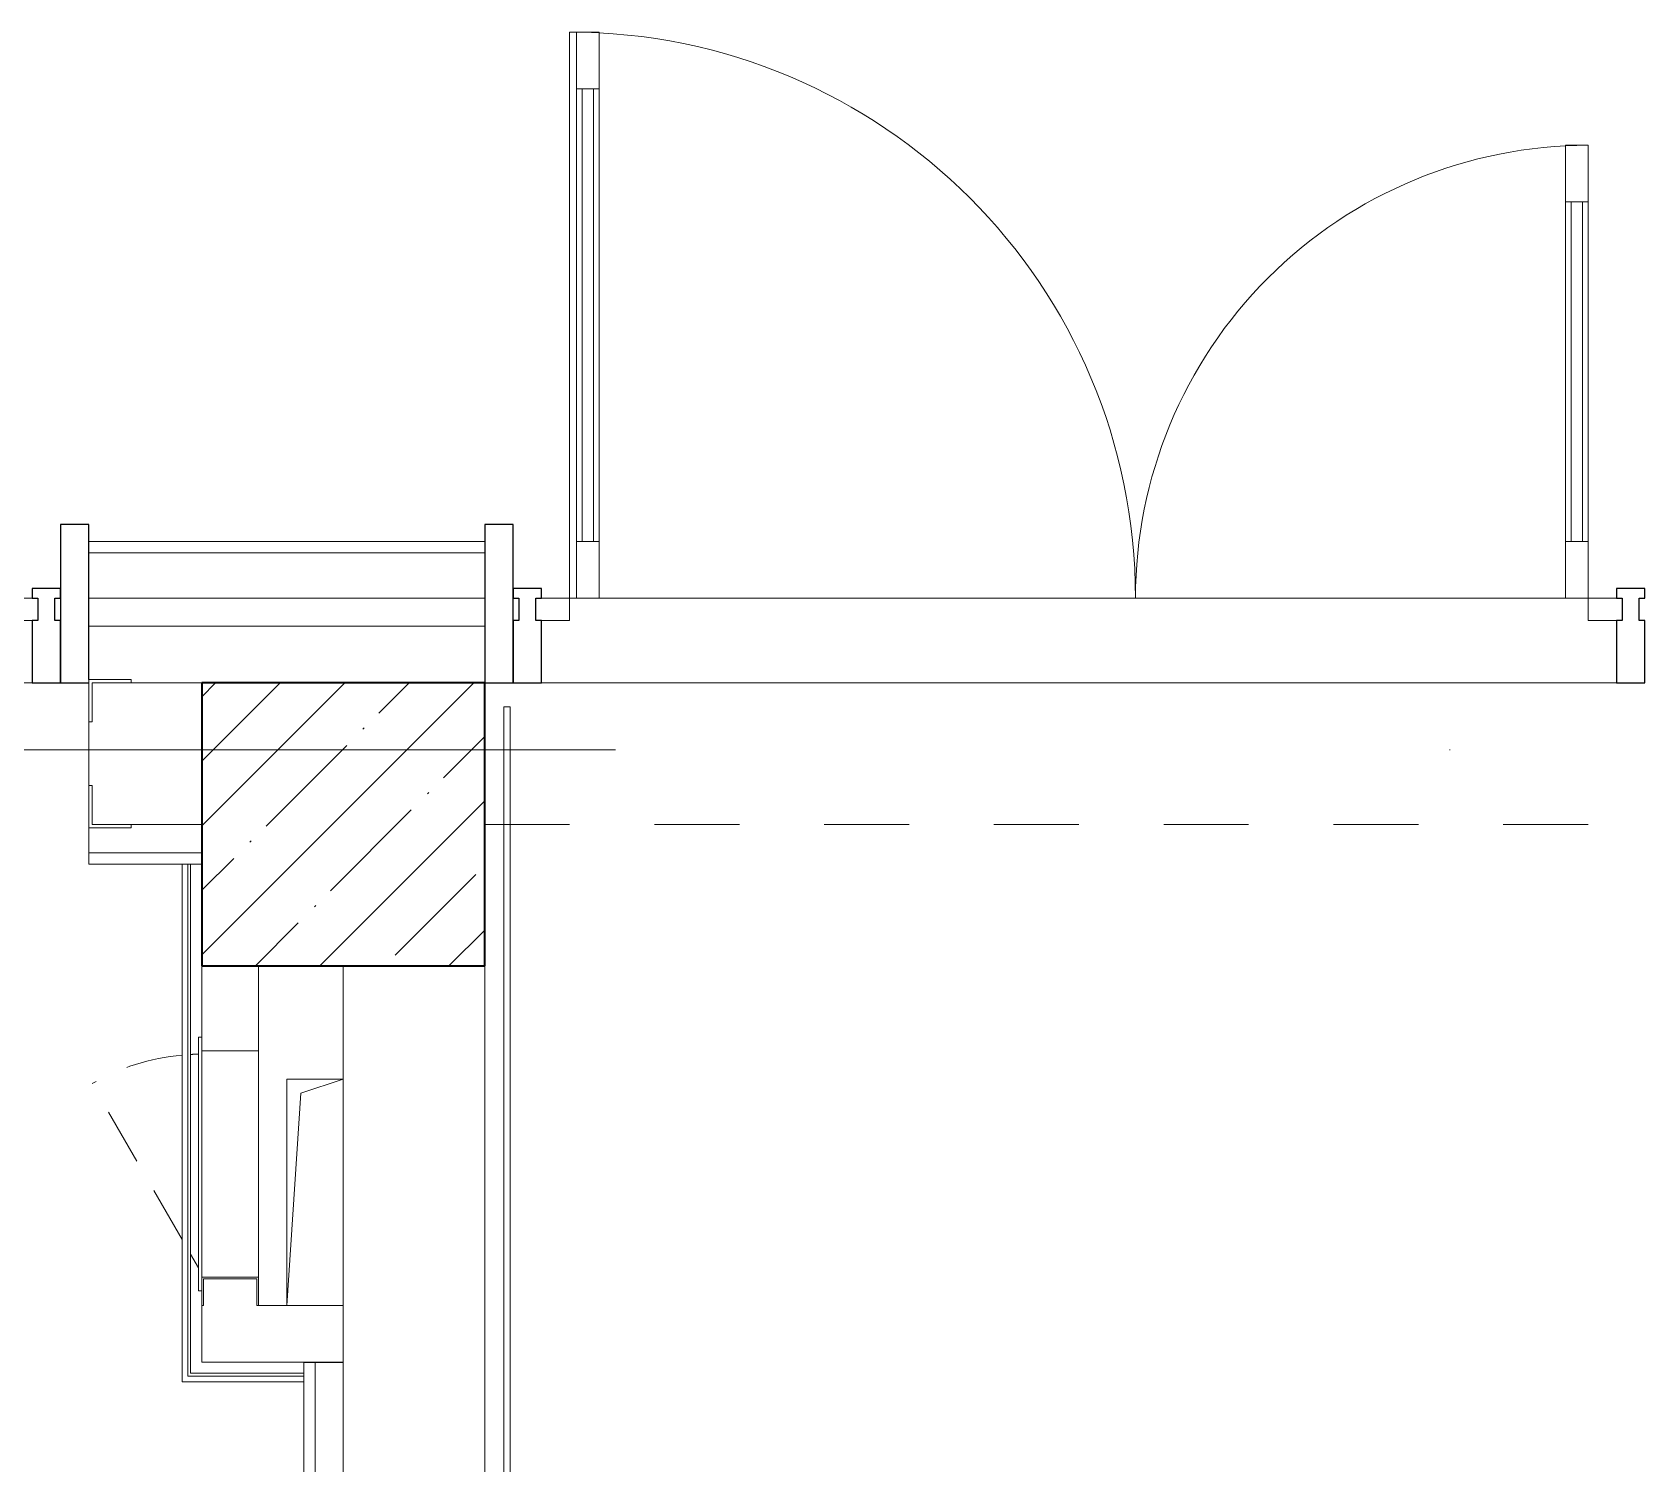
# Model space of a CAD drawing. Header units: millimetres. Extents: x 5993 to 95364, y 94667 to 143522.
# Drawn here: x 49369.3 to 49600.3, y 120960.1 to 121166.1 of the extents above; entities that cross this region are included whole.
import ezdxf

# ---------------------------------------------------------------- set-up
doc = ezdxf.new("R2010")
doc.units = ezdxf.units.MM
for name, pattern in [('200_ШТРИХ_ш1п0_6_', [160, 100, -60]), ('50_200_ШТРИХ_1Т_ш5_п1_п1_', [1400, 1000, -200, 0, -200]), ('Штрих короткий', [300, 150, -150])]:
    doc.linetypes.add(name, pattern=pattern)
for name, color, linetype, lineweight in [('0-2', 7, 'Continuous', 9), ('S-GRID-____-OTLN-1', 7, '50_200_ШТРИХ_1Т_ш5_п1_п1_', 9), ('Двери', 7, 'Continuous', 9), ('Импосты витража-1', 7, 'Continuous', 25), ('Несущие колонны', 7, 'Continuous', 9), ('Несущие колонны-1', 7, 'Continuous', 35), ('Обобщенные модели', 7, 'Continuous', 9), ('Общие ребра', 7, 'Continuous', 9), ('Окна', 7, 'Continuous', 9), ('Открывание в плане-2', 7, '200_ШТРИХ_ш1п0_6_', 9), ('Перекрытия', 7, 'Continuous', 9), ('Перемычка-1', 7, 'Штрих короткий', 9), ('Стены', 7, 'Continuous', 9), ('Стены-1', 7, 'Continuous', 13), ('Элементы узлов', 7, 'Continuous', 9)]:
    doc.layers.add(name, color=color, linetype=linetype, lineweight=lineweight)

# ---------------------------------------------------------------- blocks, each defined once
blk = doc.blocks.new('BSC_Колонна _Прямоугольная - 500х500-V116-АИ2_01_План напольных покрытий и плинтусов 1го этажа _Часть 1_')
at = {"layer": 'Несущие колонны'}
h = blk.add_hatch(dxfattribs=at)
h.set_pattern_fill('FP_149', color=256, style=0, pattern_type=2)
h.set_pattern_definition([(135, (87250, -95600), (-114.04925, -114.04925), []), (135, (87250, -95485.95), (-114.04925, -114.04925), [201.613, -40.323, 3.353, -36.97])])
h.paths.add_polyline_path([(250, 250), (-250, 250), (-250, -250), (250, -250), (250, 125.9)], flags=0)
at = {"layer": 'Несущие колонны-1'}
for p, q in [((250, 250), (-250, 250)), ((-250, 250), (-250, -250)), ((250, -250), (250, 250)), ((-250, -250), (250, -250))]:
    blk.add_line(p, q, dxfattribs=at)
blk = doc.blocks.new('Прямоугольный импост - Откос НВФ_50х280 мм-V178-АИ2_01_План напольных покрытий и плинтусов 1го этажа _Часть 1_')
at = {"layer": 'Импосты витража-1'}
for p, q in [((-50, 130), (0, 130)), ((-50, -150), (-50, 130)), ((0, 130), (0, -150)), ((0, -150), (-50, -150))]:
    blk.add_line(p, q, dxfattribs=at)
blk = doc.blocks.new('Прямоугольный импост - Импост структурный с накладкой - 150мм-27090906-АИ2_01_План напольных покрытий и плинтусов 1го этажа _Часть 1_')
at = {"layer": 'Импосты витража-1'}
for p, q in [((-25, 0), (-25, 17)), ((-25, 17), (25, 17)), ((-15, 0), (-25, 0)), ((-15, -40), (-15, 0)), ((25, 0), (15, 0)), ((15, 0), (15, -40)), ((25, 17), (25, 0)), ((-25, -150), (-25, -40)), ((-25, -40), (-15, -40)), ((15, -40), (25, -40)), ((25, -40), (25, -150)), ((25, -150), (-25, -150))]:
    blk.add_line(p, q, dxfattribs=at)
blk = doc.blocks.new('Дверь_Витражная_СКБ_2Ст2 - ДВН_ДАО_Выход из ЛК-28440674-АИ2_01_План напольных покрытий и плинтусов 1го этажа _Часть 1_')
at = {"layer": 'Двери'}
for p, q in [((-900, -800), (-900, 0)), ((900, -1000), (900, 0))]:
    blk.add_line(p, q, dxfattribs=at)
for centre, radius, start, end in [((-900, 0), 800, 270, 0), ((900, 0), 1000, 180, 270)]:
    blk.add_arc(centre, radius, start, end, dxfattribs=at)
at = {"layer": 'Элементы узлов'}
for p, q in [((-950, 40), (-900, 40)), ((-900, 40), (-950, 40)), ((-900, 40), (-900, 0)), ((-900, 0), (-900, 40)), ((950, 40), (900, 40)), ((900, 40), (900, 0)), ((950, 40), (900, 40)), ((900, 40), (900, 0)), ((-900, 0), (-950, 0)), ((-950, 0), (-900, 0)), ((-860, 0), (-900, 0)), ((-900, -800), (-900, 0)), ((-860, 0), (-900, 0)), ((-900, 0), (-900, -800)), ((-860, -800), (-860, 0)), ((-860, -800), (-860, 0)), ((848, 0), (888, 0)), ((848, -1000), (848, 0)), ((848, 0), (848, -1000)), ((888, 0), (848, 0)), ((888, -1000), (888, 0)), ((888, -1000), (888, 0)), ((900, 0), (950, 0)), ((900, 0), (950, 0)), ((-900, -100), (-860, -100)), ((-890, -700), (-890, -100)), ((-870, -700), (-870, -100)), ((888, -100), (848, -100)), ((858, -900), (858, -100)), ((878, -900), (878, -100)), ((-900, -700), (-860, -700)), ((-900, -800), (-860, -800)), ((-900, -800), (-860, -800)), ((888, -900), (848, -900)), ((888, -1000), (848, -1000)), ((848, -1000), (888, -1000))]:
    blk.add_line(p, q, dxfattribs=at)
blk = doc.blocks.new('Проем_Дверь_Прямоугольный - 2100х3300h_дверные проемы-27126725-АИ2_01_План напольных покрытий и плинтусов 1го этажа _Часть 1_')
at = {"layer": 'Перемычка-1'}
for p, q in [((1050, 125), (-1050, 125)), ((1050, -125), (-1050, -125))]:
    blk.add_line(p, q, dxfattribs=at)
blk = doc.blocks.new('Дверь_Витражная_СКБ_2Ст2 - ДВН_ДАО_Загрузка пищеблока-27193665-АИ2_01_План напольных покрытий и плинтусов 1го этажа _Часть 1_')
at = {"layer": 'Двери'}
for p, q in [((-750, -500), (-750, 0)), ((750, -1000), (750, 0))]:
    blk.add_line(p, q, dxfattribs=at)
for centre, radius, start, end in [((-750, 0), 500, 270, 0), ((750, 0), 1000, 180, 270)]:
    blk.add_arc(centre, radius, start, end, dxfattribs=at)
at = {"layer": 'Элементы узлов'}
for p, q in [((-800, 40), (-750, 40)), ((-750, 40), (-800, 40)), ((-750, 40), (-750, 0)), ((-750, 0), (-750, 40)), ((800, 40), (750, 40)), ((750, 40), (750, 0)), ((800, 40), (750, 40)), ((750, 40), (750, 0)), ((-750, 0), (-800, 0)), ((-800, 0), (-750, 0)), ((-710, 0), (-750, 0)), ((-750, 0), (-750, -500)), ((-710, -500), (-710, 0)), ((698, 0), (698, -1000)), ((738, 0), (698, 0)), ((738, -1000), (738, 0)), ((750, 0), (800, 0)), ((750, 0), (800, 0)), ((-750, -500), (-710, -500)), ((698, -1000), (738, -1000))]:
    blk.add_line(p, q, dxfattribs=at)
blk = doc.blocks.new('Прямоугольный импост - Импост структурный с накладкой - 150мм-27193664-АИ2_01_План напольных покрытий и плинтусов 1го этажа _Часть 1_')
at = {"layer": 'Импосты витража-1'}
for p, q in [((-25, 0), (-25, 17)), ((-25, 17), (25, 17)), ((-15, 0), (-25, 0)), ((-15, -40), (-15, 0)), ((25, 0), (15, 0)), ((15, 0), (15, -40)), ((25, 17), (25, 0)), ((-25, -150), (-25, -40)), ((-25, -40), (-15, -40)), ((15, -40), (25, -40)), ((25, -40), (25, -150)), ((25, -150), (-25, -150))]:
    blk.add_line(p, q, dxfattribs=at)
blk = doc.blocks.new('Прямоугольный импост - Откос НВФ_50х280 мм-27193851-АИ2_01_План напольных покрытий и плинтусов 1го этажа _Часть 1_')
at = {"layer": 'Импосты витража-1'}
for p, q in [((0, 130), (-50, 130)), ((-50, 130), (-50, -150)), ((0, -144), (0, 130)), ((-50, -150), (0, -150))]:
    blk.add_line(p, q, dxfattribs=at)
blk = doc.blocks.new('Проем_Дверь_Прямоугольный - 1800х3300h_дверные проемы-30604485-АИ2_01_План напольных покрытий и плинтусов 1го этажа _Часть 1_')
at = {"layer": 'Перемычка-1'}
for p, q in [((900, 10), (-900, 10)), ((900, -10), (-900, -10))]:
    blk.add_line(p, q, dxfattribs=at)
blk = doc.blocks.new('Фахверк_СКБ_Уголок - 250_2700-27497298-АИ2_01_План напольных покрытий и плинтусов 1го этажа _Часть 1_')
at = {"layer": 'Обобщенные модели'}
for p, q in [((200, 181), (125, 181)), ((125, 181), (125, 106)), ((131, 106), (131, 175)), ((131, 175), (200, 175)), ((200, 175), (200, 181)), ((125, 106), (131, 106)), ((131, -6), (125, -6)), ((125, -6), (125, -81)), ((131, -75), (131, -6)), ((125, -81), (200, -81)), ((200, -75), (131, -75)), ((200, -81), (200, -75))]:
    blk.add_line(p, q, dxfattribs=at)
blk = doc.blocks.new('AR_Отверстие Ниша - Лючок-32405277-АИ2_01_План напольных покрытий и плинтусов 1го этажа _Часть 1_')
at = {"layer": 'Окна'}
for p, q in [((200, 50), (-200, 50)), ((-200, 50), (-200, -50)), ((200, -50), (200, 50)), ((-200, -50), (200, -50))]:
    blk.add_line(p, q, dxfattribs=at)
blk = doc.blocks.new('Л_Общий_Лючок - Лючок-29683943-АИ2_01_План напольных покрытий и плинтусов 1го этажа _Часть 1_')
at = {"layer": 'Окна'}
for p, q in [((424, 6), (-24, 6)), ((-24, 6), (-24, 0)), ((424, 6), (424, 0))]:
    blk.add_line(p, q, dxfattribs=at)
at = {"layer": 'Открывание в плане-2'}
for p, q in [((66.6, 35), (342, 194)), ((16.4, 6), (40.6, 20))]:
    blk.add_line(p, q, dxfattribs=at)
for start, end in [(5.1948, 30), (0.8905, 2.9684)]:
    blk.add_arc((6, 0), 388, start, end, dxfattribs=at)
blk = doc.blocks.new('154_Фахверк_СКБ_Швеллер - Тип_100_4010_1-28088705-АИ2_01_План напольных покрытий и плинтусов 1го этажа _Часть 1_')
at = {"layer": 'Обобщенные модели'}
for p, q in [((175, 50), (125, 50)), ((125, 50), (125, -50)), ((128, 47), (175, 47)), ((128, -47), (128, 47)), ((175, 47), (175, 50)), ((125, -50), (175, -50)), ((175, -47), (128, -47)), ((175, -50), (175, -47))]:
    blk.add_line(p, q, dxfattribs=at)
blk = doc.blocks.new('AR_Отверстие прямоугольное _в плите_ - AR_Отверстие прямоугольное _в плите_-30459626-АИ2_01_План напольных покрытий и плинтусов 1го этажа _Часть 1_')
at = {"layer": 'Обобщенные модели'}
for p, q in [((50, 200), (-50, 200)), ((-50, 200), (-50, -199.8)), ((-25, 175), (50, 200)), ((-50, -199.8), (-25, 175))]:
    blk.add_line(p, q, dxfattribs=at)
blk = doc.blocks.new('Проем_Дверь_Прямоугольный - 1800х3300h_дверные проемы-30604379-АИ2_01_План напольных покрытий и плинтусов 1го этажа _Часть 1_')
at = {"layer": 'Перемычка-1'}
for p, q in [((900, 115), (-900, 115)), ((900, -115), (-900, -115))]:
    blk.add_line(p, q, dxfattribs=at)

msp = doc.modelspace()

# ---------------------------------------------------------------- linework, layer by layer
at = {"layer": 'S-GRID-____-OTLN-1', "color": 251, "ltscale": 0.6, "true_color": 0x636466}
msp.add_line((50293.31, 121062.84), (41443.97, 121062.84), dxfattribs=at)
at = {"layer": 'Общие ребра'}
for p, q in [((49377.45, 121084.69), (49434.43, 121084.69)), ((49377.45, 121080.62), (49434.43, 121080.62)), ((49393.73, 121072.48), (49383.56, 121072.48)), ((49383.56, 121072.48), (49393.73, 121072.48)), ((49383.56, 121052.13), (49393.73, 121052.13)), ((49393.73, 121052.13), (49383.56, 121052.13)), ((49393.73, 121048.06), (49377.45, 121048.06)), ((49391.7, 120973.18), (49391.7, 121046.43)), ((49391.7, 120972.77), (49391.7, 120973.18)), ((49410.01, 120974.72), (49410.01, 120791.66)), ((49408.38, 120972.77), (49391.7, 120972.77))]:
    msp.add_line(p, q, dxfattribs=at)
at = {"layer": 'Перекрытия'}
for p, q in [((49369.31, 121072.48), (49239.08, 121072.48)), ((49597.22, 121072.48), (49442.57, 121072.48))]:
    msp.add_line(p, q, dxfattribs=at)
at = {"layer": 'Стены'}
for p, q in [((49239.08, 121084.69), (49369.31, 121084.69)), ((49442.57, 121084.69), (49597.22, 121084.69)), ((49369.31, 121072.48), (49239.08, 121072.48)), ((49597.22, 121072.48), (49442.57, 121072.48)), ((49437.19, 120781.61), (49437.19, 121069.02)), ((49437.19, 121069.02), (49438.08, 121069.02)), ((49438.08, 121069.02), (49438.08, 120782.5))]:
    msp.add_line(p, q, dxfattribs=at)
at = {"layer": 'Стены-1'}
for p, q in [((49434.43, 121092.83), (49377.45, 121092.83)), ((49377.45, 121092.83), (49377.45, 121091.2)), ((49377.45, 121091.2), (49434.43, 121091.2)), ((49434.43, 121091.2), (49377.45, 121091.2)), ((49377.45, 121091.2), (49377.45, 121072.97)), ((49434.43, 121091.2), (49434.43, 121092.83)), ((49434.43, 121072.48), (49434.43, 121091.2)), ((49377.45, 121066.86), (49377.45, 121057.75)), ((49377.45, 121051.64), (49377.45, 121046.43)), ((49377.45, 121046.43), (49393.73, 121046.43)), ((49390.88, 121046.43), (49390.88, 120973.18)), ((49392.1, 121046.43), (49390.88, 121046.43)), ((49392.1, 120973.18), (49392.1, 121046.43)), ((49393.73, 121031.78), (49393.73, 121019.57)), ((49401.87, 121019.57), (49401.87, 121031.78)), ((49414.08, 121031.78), (49414.08, 120775.39)), ((49434.43, 120775.39), (49434.43, 121031.78)), ((49393.73, 120982.93), (49393.73, 120974.8)), ((49414.08, 120982.94), (49401.87, 120982.94)), ((49414.08, 120974.8), (49414.08, 120982.94)), ((49390.88, 120973.18), (49390.88, 120972.77)), ((49408.38, 120973.18), (49392.1, 120973.18)), ((49393.73, 120974.8), (49414.08, 120974.8)), ((49414.08, 120974.72), (49408.38, 120974.72)), ((49408.38, 120974.72), (49408.38, 120793.29)), ((49408.38, 120971.96), (49408.38, 120973.18)), ((49414.08, 120787.59), (49414.08, 120974.72)), ((49390.88, 120972.77), (49390.88, 120971.96)), ((49390.88, 120971.96), (49408.38, 120971.96))]:
    msp.add_line(p, q, dxfattribs=at)

# ---------------------------------------------------------------- block references
at = {"layer": '0-2', "xscale": 0.08139549610658335, "yscale": 0.08139549610658335, "zscale": 0.08139549610658335}
for name, p, rotation in [('Дверь_Витражная_СКБ_2Ст2 - ДВН_ДАО_Загрузка пищеблока-27193665-АИ2_01_План напольных покрытий и плинтусов 1го этажа _Часть 1_', (49304.2, 121084.69), 180), ('Дверь_Витражная_СКБ_2Ст2 - ДВН_ДАО_Выход из ЛК-28440674-АИ2_01_План напольных покрытий и плинтусов 1го этажа _Часть 1_', (49519.89, 121084.69), 180), ('Проем_Дверь_Прямоугольный - 1800х3300h_дверные проемы-30604485-АИ2_01_План напольных покрытий и плинтусов 1го этажа _Часть 1_', (49304.2, 121092.01), 180), ('Проем_Дверь_Прямоугольный - 1800х3300h_дверные проемы-30604379-АИ2_01_План напольных покрытий и плинтусов 1го этажа _Часть 1_', (49304.2, 121081.84), 180), ('BSC_Колонна _Прямоугольная - 500х500-V116-АИ2_01_План напольных покрытий и плинтусов 1го этажа _Часть 1_', (49414.08, 121052.13), 269.9999999999997), ('Проем_Дверь_Прямоугольный - 2100х3300h_дверные проемы-27126725-АИ2_01_План напольных покрытий и плинтусов 1го этажа _Часть 1_', (49519.89, 121062.3), 180), ('Л_Общий_Лючок - Лючок-29683943-АИ2_01_План напольных покрытий и плинтусов 1го этажа _Часть 1_', (49393.73, 120987.01), 90), ('AR_Отверстие Ниша - Лючок-32405277-АИ2_01_План напольных покрытий и плинтусов 1го этажа _Часть 1_', (49397.8, 121003.29), 270), ('154_Фахверк_СКБ_Швеллер - Тип_100_4010_1-28088705-АИ2_01_План напольных покрытий и плинтусов 1го этажа _Часть 1_', (49397.8, 120997.17), 270)]:
    msp.add_blockref(name, p, dxfattribs=dict(at, rotation=rotation))
for name, p in [('Прямоугольный импост - Откос НВФ_50х280 мм-27193851-АИ2_01_План напольных покрытий и плинтусов 1го этажа _Часть 1_', (49377.45, 121084.69)), ('Фахверк_СКБ_Уголок - 250_2700-27497298-АИ2_01_План напольных покрытий и плинтусов 1го этажа _Часть 1_', (49367.28, 121058.23)), ('AR_Отверстие прямоугольное _в плите_ - AR_Отверстие прямоугольное _в плите_-30459626-АИ2_01_План напольных покрытий и плинтусов 1го этажа _Часть 1_', (49410.01, 120999.21))]:
    msp.add_blockref(name, p, dxfattribs=at)
at = {"layer": '0-2', "extrusion": (0, 0, -1), "xscale": 0.08139549610658335, "yscale": 0.08139549610658335, "zscale": 0.08139549610658335}
for name, p in [('Прямоугольный импост - Откос НВФ_50х280 мм-V178-АИ2_01_План напольных покрытий и плинтусов 1го этажа _Часть 1_', (-49434.43, 121084.69)), ('Прямоугольный импост - Импост структурный с накладкой - 150мм-27193664-АИ2_01_План напольных покрытий и плинтусов 1го этажа _Часть 1_', (-49371.35, 121084.69)), ('Прямоугольный импост - Импост структурный с накладкой - 150мм-27090906-АИ2_01_План напольных покрытий и плинтусов 1го этажа _Часть 1_', (-49440.53, 121084.69)), ('Прямоугольный импост - Импост структурный с накладкой - 150мм-27090906-АИ2_01_План напольных покрытий и плинтусов 1го этажа _Часть 1_', (-49599.25, 121084.69))]:
    msp.add_blockref(name, p, dxfattribs=at)

doc.saveas('drawing.dxf')
